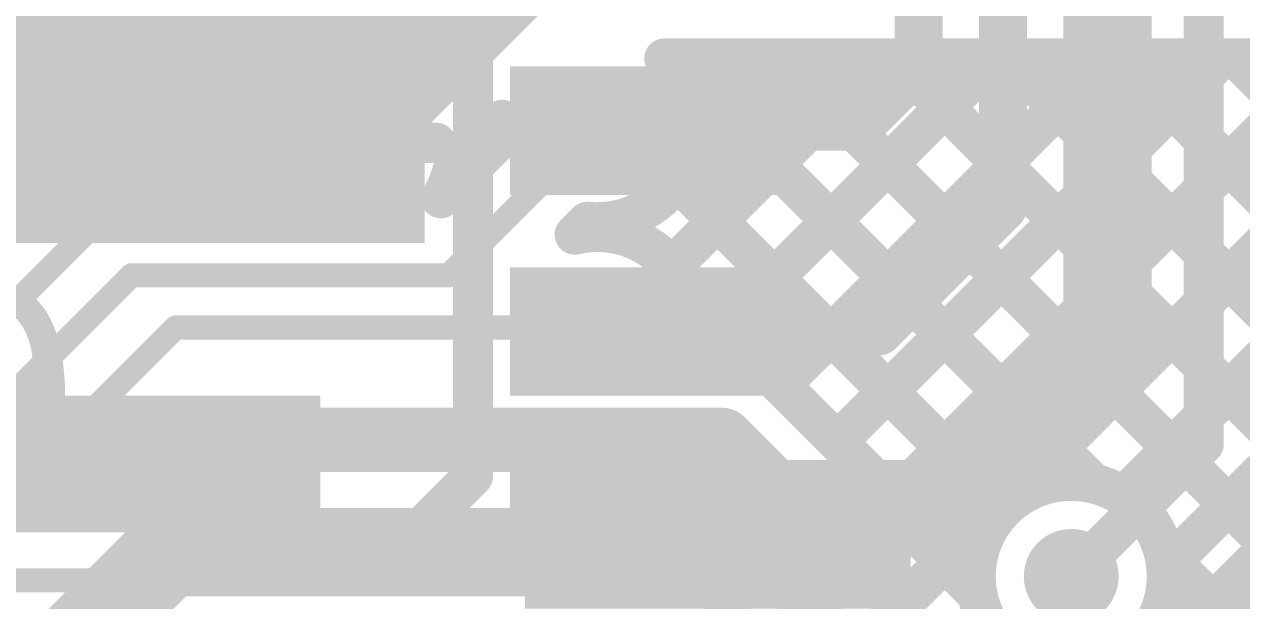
# Model space of a CAD drawing. Header units: millimetres. Extents: x -0.26 to 2.84, y -0.09 to 2.43.
# Drawn here: x 0.8163 to 1.1194, y 1.632 to 1.7755 of the extents above; entities that cross this region are included whole.
import ezdxf

# ---------------------------------------------------------------- set-up
doc = ezdxf.new("R2010")
doc.units = ezdxf.units.MM
doc.header["$MEASUREMENT"] = 0
for name, color, linetype in [('BottomLayer', 5, 'Continuous'), ('BottomSolder', 6, 'Continuous'), ('TopLayer', 1, 'Continuous'), ('TopOverlay', 2, 'Continuous'), ('TopPaste', 8, 'Continuous'), ('TopSolder', 216, 'Continuous'), ('ViaHoleLayer', 16, 'Continuous')]:
    doc.layers.add(name, color=color, linetype=linetype)
doc.styles.add('Arial', font='', dxfattribs={"height": 0.2})
doc.styles.get('Arial').set_extended_font_data('Arial')

# ---------------------------------------------------------------- blocks, each defined once
blk = doc.blocks.new('SOP_8_208____4')
at = {"layer": 'TopLayer'}
for points in [[(0.11024, 0.08701), (0.17362, 0.08701), (0.17362, 0.06299), (0.11024, 0.06299)], [(0.11024, 0.03701), (0.17362, 0.03701), (0.17362, 0.01299), (0.11024, 0.01299)], [(0.11024, -0.01299), (0.17362, -0.01299), (0.17362, -0.03701), (0.11024, -0.03701)]]:
    blk.add_hatch(color=1, dxfattribs=at).paths.add_polyline_path(points)
at = {"layer": 'TopPaste'}
for points in [[(0.11024, 0.08701), (0.17362, 0.08701), (0.17362, 0.06299), (0.11024, 0.06299)], [(0.11024, 0.03701), (0.17362, 0.03701), (0.17362, 0.01299), (0.11024, 0.01299)], [(0.11024, -0.01299), (0.17362, -0.01299), (0.17362, -0.03701), (0.11024, -0.03701)]]:
    blk.add_hatch(color=8, dxfattribs=at).paths.add_polyline_path(points)
at = {"layer": 'TopSolder'}
for points in [[(0.10624, 0.09101), (0.17762, 0.09101), (0.17762, 0.05899), (0.10624, 0.05899)], [(0.10624, 0.04101), (0.17762, 0.04101), (0.17762, 0.00899), (0.10624, 0.00899)], [(0.10624, -0.00899), (0.17762, -0.00899), (0.17762, -0.04101), (0.10624, -0.04101)]]:
    blk.add_hatch(color=216, dxfattribs=at).paths.add_polyline_path(points)
blk = doc.blocks.new('X322540MPB4SI_67')
at = {"layer": 'TopLayer'}
for points in [[(-0.07087, 0.05709), (-0.01575, 0.05709), (-0.01575, 0.00984), (-0.07087, 0.00984)], [(0.01575, 0.05709), (0.07087, 0.05709), (0.07087, 0.00984), (0.01575, 0.00984)], [(-0.07087, -0.00984), (-0.01575, -0.00984), (-0.01575, -0.05709), (-0.07087, -0.05709)], [(0.01575, -0.00984), (0.07087, -0.00984), (0.07087, -0.05709), (0.01575, -0.05709)]]:
    blk.add_hatch(color=1, dxfattribs=at).paths.add_polyline_path(points)
at = {"layer": 'TopPaste'}
for points in [[(-0.07087, 0.05709), (-0.01575, 0.05709), (-0.01575, 0.00984), (-0.07087, 0.00984)], [(0.01575, 0.05709), (0.07087, 0.05709), (0.07087, 0.00984), (0.01575, 0.00984)], [(-0.07087, -0.00984), (-0.01575, -0.00984), (-0.01575, -0.05709), (-0.07087, -0.05709)], [(0.01575, -0.00984), (0.07087, -0.00984), (0.07087, -0.05709), (0.01575, -0.05709)]]:
    blk.add_hatch(color=8, dxfattribs=at).paths.add_polyline_path(points)
at = {"layer": 'TopSolder'}
for points in [[(-0.07487, 0.06109), (-0.01175, 0.06109), (-0.01175, 0.00584), (-0.07487, 0.00584)], [(0.01175, 0.06109), (0.07487, 0.06109), (0.07487, 0.00584), (0.01175, 0.00584)], [(-0.07487, -0.00584), (-0.01175, -0.00584), (-0.01175, -0.06109), (-0.07487, -0.06109)], [(0.01175, -0.00584), (0.07487, -0.00584), (0.07487, -0.06109), (0.01175, -0.06109)]]:
    blk.add_hatch(color=216, dxfattribs=at).paths.add_polyline_path(points)
at = {"layer": 'TopOverlay', "const_width": 0.005}
for points in [[(0.007, 0.051), (-0.007, 0.051)], [(-0.065, 0.003), (-0.065, -0.003)], [(0.065, 0.003), (0.065, -0.003)], [(0.007, -0.051), (-0.007, -0.051)]]:
    blk.add_lwpolyline(points, dxfattribs=at)
at = {"layer": 'TopOverlay'}
for points, const_width in [([(-0.00825, 0.051, 1), (-0.00575, 0.051, 1)], 0.0025), ([(0.00575, 0.051, 1), (0.00825, 0.051, 1)], 0.0025), ([(-0.06625, 0.003, 1), (-0.06375, 0.003, 1)], 0.0025), ([(0.06375, 0.003, 1), (0.06625, 0.003, 1)], 0.0025), ([(-0.06625, -0.003, 1), (-0.06375, -0.003, 1)], 0.0025), ([(0.06375, -0.003, 1), (0.06625, -0.003, 1)], 0.0025), ([(-0.08, -0.042, 1), (-0.086, -0.042, 1)], 0.01), ([(-0.0885, -0.042, 1), (-0.0835, -0.042, 1)], 0.005), ([(-0.0825, -0.042, 1), (-0.0775, -0.042, 1)], 0.005), ([(-0.00825, -0.051, 1), (-0.00575, -0.051, 1)], 0.0025), ([(0.00575, -0.051, 1), (0.00825, -0.051, 1)], 0.0025)]:
    blk.add_lwpolyline(points, format="xyb", close=True, dxfattribs=dict(at, const_width=const_width))
blk = doc.blocks.new('C__0402_140')
at = {"layer": 'TopLayer'}
for points in [[(-0.0275, -0.0125), (-0.0275, 0.0125), (-0.0095, 0.0125), (-0.0095, -0.0125)], [(0.0095, -0.0125), (0.0095, 0.0125), (0.0275, 0.0125), (0.0275, -0.0125)]]:
    blk.add_hatch(color=1, dxfattribs=at).paths.add_polyline_path(points)
at = {"layer": 'TopPaste'}
for points in [[(-0.0275, -0.0125), (-0.0275, 0.0125), (-0.0095, 0.0125), (-0.0095, -0.0125)], [(0.0095, -0.0125), (0.0095, 0.0125), (0.0275, 0.0125), (0.0275, -0.0125)]]:
    blk.add_hatch(color=8, dxfattribs=at).paths.add_polyline_path(points)
at = {"layer": 'TopSolder'}
for points in [[(-0.02986, -0.01486), (-0.02986, 0.01486), (-0.00714, 0.01486), (-0.00714, -0.01486)], [(0.00714, -0.01486), (0.00714, 0.01486), (0.02986, 0.01486), (0.02986, -0.01486)]]:
    blk.add_hatch(color=216, dxfattribs=at).paths.add_polyline_path(points)
at = {"layer": 'TopOverlay', "const_width": 0.005}
for points in [[(-0.031, 0.016), (-0.011, 0.016)], [(-0.031, 0.016), (-0.031, -0.016)], [(0.011, 0.016), (0.031, 0.016)], [(0.031, 0.016), (0.031, -0.016)], [(-0.031, -0.016), (-0.011, -0.016)], [(0.011, -0.016), (0.031, -0.016)]]:
    blk.add_lwpolyline(points, dxfattribs=at)
at = {"layer": 'TopOverlay', "const_width": 0.0025}
for points in [[(-0.03225, 0.016, 1), (-0.02975, 0.016, 1)], [(-0.03225, 0.016, 1), (-0.02975, 0.016, 1)], [(-0.01225, 0.016, 1), (-0.00975, 0.016, 1)], [(0.00975, 0.016, 1), (0.01225, 0.016, 1)], [(0.02975, 0.016, 1), (0.03225, 0.016, 1)], [(0.02975, 0.016, 1), (0.03225, 0.016, 1)], [(-0.03225, -0.016, 1), (-0.02975, -0.016, 1)], [(-0.03225, -0.016, 1), (-0.02975, -0.016, 1)], [(-0.01225, -0.016, 1), (-0.00975, -0.016, 1)], [(0.00975, -0.016, 1), (0.01225, -0.016, 1)], [(0.02975, -0.016, 1), (0.03225, -0.016, 1)], [(0.02975, -0.016, 1), (0.03225, -0.016, 1)]]:
    blk.add_lwpolyline(points, format="xyb", close=True, dxfattribs=at)

msp = doc.modelspace()

# ---------------------------------------------------------------- hatches: boundary and pattern name
at = {"layer": 'BottomLayer'}
h = msp.add_hatch(color=5, dxfattribs=at)
edge = h.paths.add_edge_path()
edge.add_arc((0.959, 1.75), 0.01181, 0, 360)
h = msp.add_hatch(color=5, dxfattribs=at)
edge = h.paths.add_edge_path()
edge.add_arc((0.897, 1.746), 0.01181, 0, 360)
h = msp.add_hatch(color=5, dxfattribs=at)
edge = h.paths.add_edge_path()
edge.add_arc((0.959, 1.7), 0.01181, 0, 360)
h = msp.add_hatch(color=5, dxfattribs=at)
edge = h.paths.add_edge_path()
edge.add_arc((0.865, 1.672), 0.00886, 0, 360)
h = msp.add_hatch(color=5, dxfattribs=at)
edge = h.paths.add_edge_path()
edge.add_arc((0.973, 1.644), 0.01181, 0, 360)
h = msp.add_hatch(color=5, dxfattribs=at)
edge = h.paths.add_edge_path()
edge.add_arc((1.077, 1.638), 0.01181, 0, 360)
at = {"layer": 'BottomSolder'}
h = msp.add_hatch(color=6, dxfattribs=at)
edge = h.paths.add_edge_path()
edge.add_arc((0.897, 1.746), 0.01581, 0, 360)
at = {"layer": 'TopLayer'}
for points in [[(0.77, 1.721), (0.916, 1.721), (0.916, 1.79393), (0.77, 1.79393)], [(0.562, 1.649), (0.89, 1.649), (0.89, 1.683), (0.562, 1.683)], [(0.941, 1.63), (1.035, 1.63), (1.035, 1.667), (0.941, 1.667)]]:
    msp.add_hatch(color=1, dxfattribs=at).paths.add_polyline_path(points)
h = msp.add_hatch(color=1, dxfattribs=at)
edge = h.paths.add_edge_path()
edge.add_arc((0.959, 1.75), 0.01181, 0, 360)
h = msp.add_hatch(color=1, dxfattribs=at)
edge = h.paths.add_edge_path()
edge.add_arc((0.897, 1.746), 0.01181, 0, 360)
h = msp.add_hatch(color=1, dxfattribs=at)
edge = h.paths.add_edge_path()
edge.add_arc((0.959, 1.7), 0.01181, 0, 360)
h = msp.add_hatch(color=1, dxfattribs=at)
edge = h.paths.add_edge_path()
edge.add_arc((0.865, 1.672), 0.00886, 0, 360)
h = msp.add_hatch(color=1, dxfattribs=at)
edge = h.paths.add_edge_path()
edge.add_arc((0.973, 1.644), 0.01181, 0, 360)
h = msp.add_hatch(color=1, dxfattribs=at)
edge = h.paths.add_edge_path()
edge.add_arc((1.077, 1.638), 0.01181, 0, 360)
at = {"layer": 'TopSolder'}
h = msp.add_hatch(color=216, dxfattribs=at)
edge = h.paths.add_edge_path()
edge.add_arc((0.897, 1.746), 0.01581, 0, 360)
at = {"layer": 'ViaHoleLayer'}
h = msp.add_hatch(color=16, dxfattribs=at)
edge = h.paths.add_edge_path()
edge.add_arc((0.959, 1.75), 0.00591, 0, 360)
h = msp.add_hatch(color=16, dxfattribs=at)
edge = h.paths.add_edge_path()
edge.add_arc((0.897, 1.746), 0.00591, 0, 360)
h = msp.add_hatch(color=16, dxfattribs=at)
edge = h.paths.add_edge_path()
edge.add_arc((0.959, 1.7), 0.00591, 0, 360)
h = msp.add_hatch(color=16, dxfattribs=at)
edge = h.paths.add_edge_path()
edge.add_arc((0.865, 1.672), 0.00591, 0, 360)
h = msp.add_hatch(color=16, dxfattribs=at)
edge = h.paths.add_edge_path()
edge.add_arc((0.973, 1.644), 0.00591, 0, 360)
h = msp.add_hatch(color=16, dxfattribs=at)
edge = h.paths.add_edge_path()
edge.add_arc((1.077, 1.638), 0.00591, 0, 360)

# ---------------------------------------------------------------- linework, layer by layer
at = {"layer": 'BottomLayer'}
for points, const_width in [([(0.758, 1.699), (0.907, 1.848)], 0.006), ([(0.762, 1.68), (0.911, 1.829)], 0.006), ([(0.768, 1.66), (0.92, 1.812)], 0.006), ([(0.897, 1.746), (0.941, 1.79)], 0.022), ([(0.97567, 1.767), (1.19422, 1.767)], 0.01), ([(0.97667, 1.767), (1.0825, 1.66117)], 0.01), ([(0.97745, 1.71505), (1.0294, 1.767)], 0.01), ([(0.98269, 1.692), (1.05769, 1.767)], 0.01), ([(0.98277, 1.74865), (1.00112, 1.767)], 0.01), ([(1.00463, 1.68566), (1.08597, 1.767)], 0.01), ([(1.00495, 1.767), (1.13072, 1.64123)], 0.01), ([(1.01877, 1.67151), (1.11426, 1.767)], 0.01), ([(1.03119, 1.65565), (1.14254, 1.767)], 0.01), ([(1.032, 1.62817), (1.17083, 1.767)], 0.01), ([(1.03324, 1.767), (1.13771, 1.66253)], 0.01), ([(1.06152, 1.767), (1.13038, 1.69814)], 0.01), ([(1.0898, 1.767), (1.13925, 1.71755)], 0.01), ([(1.11809, 1.767), (1.16476, 1.72033)], 0.01), ([(0.92301, 1.73948), (0.93525, 1.75172)], 0.01), ([(0.91999, 1.7322), (0.93532, 1.74753)], 0.01), ([(0.922, 1.713), (0.959, 1.75)], 0.006), ([(0.897, 1.746), (0.91881, 1.746)], 0.01), ([(0.97872, 1.73666), (1.06036, 1.65503)], 0.01), ([(0.95334, 1.72313), (0.95653, 1.72632)], 0.01), ([(0.95791, 1.72379), (0.96035, 1.72623)], 0.01), ([(0.96084, 1.72626), (0.96377, 1.72333)], 0.01), ([(0.71, 1.58), (0.843, 1.713)], 0.006), ([(0.843, 1.713), (0.922, 1.713)], 0.006), ([(0.98233, 1.70477), (0.99603, 1.69107)], 0.01), ([(0.69286, 1.53886), (0.854, 1.7)], 0.006), ([(0.854, 1.7), (0.959, 1.7)], 0.006), ([(1.09004, 1.65793), (1.13037, 1.69826)], 0.01), ([(0.98143, 1.692), (0.99, 1.692)], 0.01), ([(1.00417, 1.68611), (1.02611, 1.66417)], 0.01), ([(1.1007, 1.6403), (1.14015, 1.67976)], 0.01), ([(0.865, 1.672), (0.99, 1.672)], 0.016), ([(0.99, 1.672), (1.012, 1.65)], 0.016), ([(1.03107, 1.65603), (1.05362, 1.63348)], 0.01), ([(1.012, 1.495), (1.012, 1.65)], 0.016), ([(0.719, 1.511), (0.852, 1.644)], 0.022), ([(0.852, 1.644), (0.97256, 1.644)], 0.022), ([(1.032, 1.495), (1.032, 1.65)], 0.01), ([(1.094, 1.60532), (1.13061, 1.64193)], 0.01), ([(1.10017, 1.6435), (1.32367, 1.42)], 0.01), ([(1.077, 1.545), (1.077, 1.638)], 0.01), ([(0.992, 1.50328), (0.992, 1.62965)], 0.01)]:
    msp.add_lwpolyline(points, dxfattribs=dict(at, const_width=const_width))
for points, const_width in [([(0.97317, 1.767, 1), (0.97817, 1.767, 1)], 0.005), ([(0.97317, 1.767, 1), (0.97817, 1.767, 1)], 0.005), ([(0.97417, 1.767, 1), (0.97917, 1.767, 1)], 0.005), ([(0.99862, 1.767, 1), (1.00362, 1.767, 1)], 0.005), ([(1.00245, 1.767, 1), (1.00745, 1.767, 1)], 0.005), ([(1.0269, 1.767, 1), (1.0319, 1.767, 1)], 0.005), ([(1.03074, 1.767, 1), (1.03574, 1.767, 1)], 0.005), ([(1.05519, 1.767, 1), (1.06019, 1.767, 1)], 0.005), ([(1.05902, 1.767, 1), (1.06402, 1.767, 1)], 0.005), ([(1.08347, 1.767, 1), (1.08847, 1.767, 1)], 0.005), ([(1.0873, 1.767, 1), (1.0923, 1.767, 1)], 0.005), ([(1.11176, 1.767, 1), (1.11676, 1.767, 1)], 0.005), ([(1.11559, 1.767, 1), (1.12059, 1.767, 1)], 0.005), ([(0.8915, 1.746, 1), (0.9025, 1.746, 1)], 0.011), ([(0.93275, 1.75172, 1), (0.93775, 1.75172, 1)], 0.005), ([(0.93275, 1.75172, 1), (0.93775, 1.75172, 1)], 0.005), ([(0.93282, 1.74753, 1), (0.93782, 1.74753, 1)], 0.005), ([(0.93282, 1.74753, 1), (0.93782, 1.74753, 1)], 0.005), ([(0.9575, 1.75, 1), (0.9605, 1.75, 1)], 0.003), ([(0.98027, 1.74865, 1), (0.98527, 1.74865, 1)], 0.005), ([(0.98031, 1.75, 1), (0.98531, 1.75, 1)], 0.005), ([(0.98031, 1.75, 1), (0.98531, 1.75, 1)], 0.005), ([(0.8945, 1.746, 1), (0.8995, 1.746, 1)], 0.005), ([(0.91631, 1.746, 1), (0.92131, 1.746, 1)], 0.005), ([(0.92051, 1.73948, 1), (0.92551, 1.73948, 1)], 0.005), ([(0.92051, 1.73948, 1), (0.92551, 1.73948, 1)], 0.005), ([(0.97622, 1.73666, 1), (0.98122, 1.73666, 1)], 0.005), ([(0.91749, 1.7322, 1), (0.92249, 1.7322, 1)], 0.005), ([(0.91749, 1.7322, 1), (0.92249, 1.7322, 1)], 0.005), ([(0.95403, 1.72632, 1), (0.95903, 1.72632, 1)], 0.005), ([(0.95403, 1.72632, 1), (0.95903, 1.72632, 1)], 0.005), ([(0.95785, 1.72623, 1), (0.96285, 1.72623, 1)], 0.005), ([(0.95834, 1.72626, 1), (0.96334, 1.72626, 1)], 0.005), ([(0.95084, 1.72313, 1), (0.95584, 1.72313, 1)], 0.005), ([(0.95084, 1.72313, 1), (0.95584, 1.72313, 1)], 0.005), ([(0.95541, 1.72379, 1), (0.96041, 1.72379, 1)], 0.005), ([(0.96127, 1.72333, 1), (0.96627, 1.72333, 1)], 0.005), ([(0.97495, 1.71505, 1), (0.97995, 1.71505, 1)], 0.005), ([(0.8415, 1.713, 1), (0.8445, 1.713, 1)], 0.003), ([(0.8415, 1.713, 1), (0.8445, 1.713, 1)], 0.003), ([(0.9205, 1.713, 1), (0.9235, 1.713, 1)], 0.003), ([(0.9205, 1.713, 1), (0.9235, 1.713, 1)], 0.003), ([(0.97983, 1.70477, 1), (0.98483, 1.70477, 1)], 0.005), ([(0.98031, 1.7, 1), (0.98531, 1.7, 1)], 0.005), ([(0.98031, 1.7, 1), (0.98531, 1.7, 1)], 0.005), ([(0.8525, 1.7, 1), (0.8555, 1.7, 1)], 0.003), ([(0.8525, 1.7, 1), (0.8555, 1.7, 1)], 0.003), ([(0.9575, 1.7, 1), (0.9605, 1.7, 1)], 0.003), ([(0.97893, 1.692, 1), (0.98393, 1.692, 1)], 0.005), ([(0.97893, 1.692, 1), (0.98393, 1.692, 1)], 0.005), ([(0.98019, 1.692, 1), (0.98519, 1.692, 1)], 0.005), ([(0.9875, 1.692, 1), (0.9925, 1.692, 1)], 0.005), ([(0.9875, 1.692, 1), (0.9925, 1.692, 1)], 0.005), ([(0.9875, 1.692, 1), (0.9925, 1.692, 1)], 0.005), ([(0.99353, 1.69107, 1), (0.99853, 1.69107, 1)], 0.005), ([(1.00164, 1.68614, 1), (1.00664, 1.68614, 1)], 0.005), ([(1.00167, 1.68611, 1), (1.00667, 1.68611, 1)], 0.005), ([(1.00167, 1.68611, 1), (1.00667, 1.68611, 1)], 0.005), ([(1.00213, 1.68566, 1), (1.00713, 1.68566, 1)], 0.005), ([(0.861, 1.672, 1), (0.869, 1.672, 1)], 0.008), ([(0.986, 1.672, 1), (0.994, 1.672, 1)], 0.008), ([(0.986, 1.672, 1), (0.994, 1.672, 1)], 0.008), ([(1.01627, 1.67151, 1), (1.02127, 1.67151, 1)], 0.005), ([(1.02361, 1.66417, 1), (1.02861, 1.66417, 1)], 0.005), ([(1.02361, 1.66417, 1), (1.02861, 1.66417, 1)], 0.005), ([(1.02364, 1.66414, 1), (1.02864, 1.66414, 1)], 0.005), ([(1.08, 1.66117, 1), (1.085, 1.66117, 1)], 0.005), ([(1.08754, 1.65793, 1), (1.09254, 1.65793, 1)], 0.005), ([(1.02857, 1.65603, 1), (1.03357, 1.65603, 1)], 0.005), ([(1.02869, 1.65565, 1), (1.03369, 1.65565, 1)], 0.005), ([(1.05786, 1.65503, 1), (1.06286, 1.65503, 1)], 0.005), ([(1.008, 1.65, 1), (1.016, 1.65, 1)], 0.008), ([(1.008, 1.65, 1), (1.016, 1.65, 1)], 0.008), ([(0.8465, 1.644, 1), (0.8575, 1.644, 1)], 0.011), ([(0.8465, 1.644, 1), (0.8575, 1.644, 1)], 0.011), ([(0.96706, 1.644, 1), (0.97806, 1.644, 1)], 0.011), ([(1.0295, 1.65, 1), (1.0345, 1.65, 1)], 0.005), ([(1.0295, 1.65, 1), (1.0345, 1.65, 1)], 0.005), ([(1.0295, 1.65, 1), (1.0345, 1.65, 1)], 0.005), ([(1.09767, 1.6435, 1), (1.10267, 1.6435, 1)], 0.005), ([(1.0982, 1.6403, 1), (1.1032, 1.6403, 1)], 0.005), ([(1.0745, 1.638, 1), (1.0795, 1.638, 1)], 0.005), ([(1.09831, 1.638, 1), (1.10331, 1.638, 1)], 0.005), ([(1.09831, 1.638, 1), (1.10331, 1.638, 1)], 0.005), ([(1.05112, 1.63348, 1), (1.05612, 1.63348, 1)], 0.005), ([(0.9895, 1.62965, 1), (0.9945, 1.62965, 1)], 0.005), ([(0.9895, 1.62965, 1), (0.9945, 1.62965, 1)], 0.005), ([(1.0295, 1.62817, 1), (1.0345, 1.62817, 1)], 0.005)]:
    msp.add_lwpolyline(points, format="xyb", close=True, dxfattribs=dict(at, const_width=const_width))
at = {"layer": 'BottomLayer', "const_width": 0.01}
for points in [[(0.97567, 1.767, -0.201443), (0.98281, 1.75)], [(0.93532, 1.74753, -0.044124), (0.93525, 1.75172)], [(0.98281, 1.75, -0.444982), (0.95653, 1.72632)], [(0.92301, 1.73948, -0.073879), (0.91999, 1.7322)], [(0.95334, 1.72313, -0.486359), (0.98281, 1.7)], [(0.98281, 1.7, -0.085871), (0.98143, 1.692)], [(0.99, 1.692, -0.199496), (1.00417, 1.68611)], [(0.99, 1.692, -0.198912), (1.00414, 1.68614)], [(1.02611, 1.66417, -0.199496), (1.032, 1.65)], [(1.02614, 1.66414, -0.198912), (1.032, 1.65)], [(1.06, 1.62133, -1.488751), (1.10081, 1.638)], [(1.10081, 1.638, -0.196384), (1.094, 1.62133)], [(0.992, 1.62965, -0.305405), (0.96684, 1.621)]]:
    msp.add_lwpolyline(points, format="xyb", dxfattribs=at)
at = {"layer": 'TopLayer'}
for points, const_width in [([(1.086, 1.697), (1.086, 1.905)], 0.022), ([(1.11, 1.671), (1.11, 1.88005)], 0.01), ([(1.06, 1.73), (1.06, 1.83897)], 0.012), ([(1.039, 1.765), (1.039, 1.81997)], 0.012), ([(0.928, 1.663), (0.928, 1.78732)], 0.01), ([(1.024, 1.75), (1.039, 1.765)], 0.012), ([(0.959, 1.75), (1.024, 1.75)], 0.012), ([(1.029, 1.699), (1.06, 1.73)], 0.012), ([(1.045, 1.656), (1.086, 1.697)], 0.022), ([(0.959, 1.7), (0.96, 1.699)], 0.012), ([(0.96, 1.699), (1.029, 1.699)], 0.012), ([(1.093, 1.615), (1.15417, 1.67617)], 0.006), ([(1.077, 1.638), (1.11, 1.671)], 0.01), ([(0.915, 1.65), (0.928, 1.663)], 0.01), ([(1.01099, 1.64811), (1.01887, 1.656)], 0.022), ([(1.01887, 1.656), (1.045, 1.656)], 0.022), ([(0.902, 1.637), (0.915, 1.65)], 0.006), ([(0.973, 1.644), (0.97344, 1.644)], 0.022), ([(0.49593, 1.637), (0.902, 1.637)], 0.006)]:
    msp.add_lwpolyline(points, dxfattribs=dict(at, const_width=const_width))
for points, const_width in [([(1.036, 1.765, 1), (1.042, 1.765, 1)], 0.006), ([(1.036, 1.765, 1), (1.042, 1.765, 1)], 0.006), ([(0.956, 1.75, 1), (0.962, 1.75, 1)], 0.006), ([(1.021, 1.75, 1), (1.027, 1.75, 1)], 0.006), ([(1.021, 1.75, 1), (1.027, 1.75, 1)], 0.006), ([(1.057, 1.73, 1), (1.063, 1.73, 1)], 0.006), ([(1.057, 1.73, 1), (1.063, 1.73, 1)], 0.006), ([(1.0805, 1.697, 1), (1.0915, 1.697, 1)], 0.011), ([(1.0805, 1.697, 1), (1.0915, 1.697, 1)], 0.011), ([(0.956, 1.7, 1), (0.962, 1.7, 1)], 0.006), ([(0.957, 1.699, 1), (0.963, 1.699, 1)], 0.006), ([(0.957, 1.699, 1), (0.963, 1.699, 1)], 0.006), ([(1.026, 1.699, 1), (1.032, 1.699, 1)], 0.006), ([(1.026, 1.699, 1), (1.032, 1.699, 1)], 0.006), ([(1.1075, 1.671, 1), (1.1125, 1.671, 1)], 0.005), ([(1.1075, 1.671, 1), (1.1125, 1.671, 1)], 0.005), ([(0.9255, 1.663, 1), (0.9305, 1.663, 1)], 0.005), ([(0.9255, 1.663, 1), (0.9305, 1.663, 1)], 0.005), ([(1.01337, 1.656, 1), (1.02437, 1.656, 1)], 0.011), ([(1.01337, 1.656, 1), (1.02437, 1.656, 1)], 0.011), ([(1.0395, 1.656, 1), (1.0505, 1.656, 1)], 0.011), ([(1.0395, 1.656, 1), (1.0505, 1.656, 1)], 0.011), ([(1.00549, 1.64811, 1), (1.01649, 1.64811, 1)], 0.011), ([(0.9125, 1.65, 1), (0.9175, 1.65, 1)], 0.005), ([(0.9135, 1.65, 1), (0.9165, 1.65, 1)], 0.003), ([(0.9675, 1.644, 1), (0.9785, 1.644, 1)], 0.011), ([(0.96794, 1.644, 1), (0.97894, 1.644, 1)], 0.011), ([(1.0745, 1.638, 1), (1.0795, 1.638, 1)], 0.005), ([(0.9005, 1.637, 1), (0.9035, 1.637, 1)], 0.003), ([(0.9005, 1.637, 1), (0.9035, 1.637, 1)], 0.003)]:
    msp.add_lwpolyline(points, format="xyb", close=True, dxfattribs=dict(at, const_width=const_width))

# ---------------------------------------------------------------- block references
for name, p, rotation in [('X322540MPB4SI_67', (0.75869, 1.79946), 180), ('C__0402_140', (0.857, 1.796), 90), ('SOP_8_208____4', (1.11487, 1.724), 180)]:
    msp.add_blockref(name, p, dxfattribs=dict(rotation=rotation))

# ---------------------------------------------------------------- texts
at = {"layer": 'TopOverlay', "style": 'Arial'}
msp.add_text('SB9', height=0.06, dxfattribs=at).set_placement((0.67201, 1.65081))

doc.saveas('drawing.dxf')
